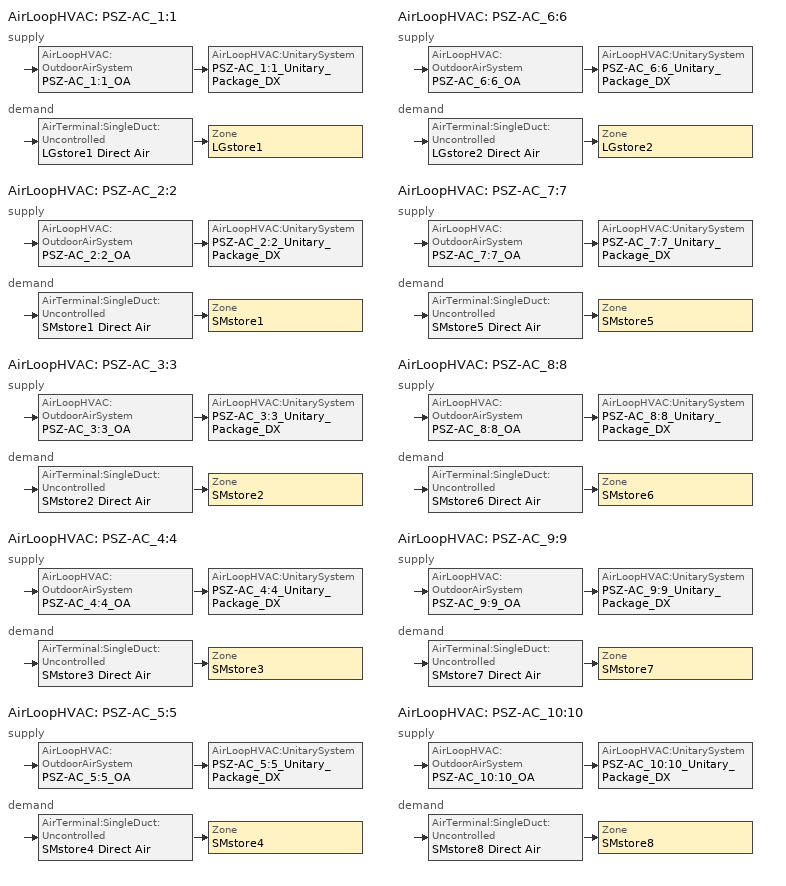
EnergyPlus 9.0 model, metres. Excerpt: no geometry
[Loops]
AirLoopHVAC 'PSZ-AC_1:1'
 supply: AirLoopHVAC:OutdoorAirSystem 'PSZ-AC_1:1_OA' > AirLoopHVAC:UnitarySystem 'PSZ-AC_1:1_Unitary_Package_DX'
 demand: AirTerminal:SingleDuct:Uncontrolled 'LGstore1 Direct Air' > Zone 'LGstore1'
AirLoopHVAC 'PSZ-AC_2:2'
 supply: AirLoopHVAC:OutdoorAirSystem 'PSZ-AC_2:2_OA' > AirLoopHVAC:UnitarySystem 'PSZ-AC_2:2_Unitary_Package_DX'
 demand: AirTerminal:SingleDuct:Uncontrolled 'SMstore1 Direct Air' > Zone 'SMstore1'
AirLoopHVAC 'PSZ-AC_3:3'
 supply: AirLoopHVAC:OutdoorAirSystem 'PSZ-AC_3:3_OA' > AirLoopHVAC:UnitarySystem 'PSZ-AC_3:3_Unitary_Package_DX'
 demand: AirTerminal:SingleDuct:Uncontrolled 'SMstore2 Direct Air' > Zone 'SMstore2'
AirLoopHVAC 'PSZ-AC_4:4'
 supply: AirLoopHVAC:OutdoorAirSystem 'PSZ-AC_4:4_OA' > AirLoopHVAC:UnitarySystem 'PSZ-AC_4:4_Unitary_Package_DX'
 demand: AirTerminal:SingleDuct:Uncontrolled 'SMstore3 Direct Air' > Zone 'SMstore3'
AirLoopHVAC 'PSZ-AC_5:5'
 supply: AirLoopHVAC:OutdoorAirSystem 'PSZ-AC_5:5_OA' > AirLoopHVAC:UnitarySystem 'PSZ-AC_5:5_Unitary_Package_DX'
 demand: AirTerminal:SingleDuct:Uncontrolled 'SMstore4 Direct Air' > Zone 'SMstore4'
AirLoopHVAC 'PSZ-AC_6:6'
 supply: AirLoopHVAC:OutdoorAirSystem 'PSZ-AC_6:6_OA' > AirLoopHVAC:UnitarySystem 'PSZ-AC_6:6_Unitary_Package_DX'
 demand: AirTerminal:SingleDuct:Uncontrolled 'LGstore2 Direct Air' > Zone 'LGstore2'
AirLoopHVAC 'PSZ-AC_7:7'
 supply: AirLoopHVAC:OutdoorAirSystem 'PSZ-AC_7:7_OA' > AirLoopHVAC:UnitarySystem 'PSZ-AC_7:7_Unitary_Package_DX'
 demand: AirTerminal:SingleDuct:Uncontrolled 'SMstore5 Direct Air' > Zone 'SMstore5'
AirLoopHVAC 'PSZ-AC_8:8'
 supply: AirLoopHVAC:OutdoorAirSystem 'PSZ-AC_8:8_OA' > AirLoopHVAC:UnitarySystem 'PSZ-AC_8:8_Unitary_Package_DX'
 demand: AirTerminal:SingleDuct:Uncontrolled 'SMstore6 Direct Air' > Zone 'SMstore6'
AirLoopHVAC 'PSZ-AC_9:9'
 supply: AirLoopHVAC:OutdoorAirSystem 'PSZ-AC_9:9_OA' > AirLoopHVAC:UnitarySystem 'PSZ-AC_9:9_Unitary_Package_DX'
 demand: AirTerminal:SingleDuct:Uncontrolled 'SMstore7 Direct Air' > Zone 'SMstore7'
AirLoopHVAC 'PSZ-AC_10:10'
 supply: AirLoopHVAC:OutdoorAirSystem 'PSZ-AC_10:10_OA' > AirLoopHVAC:UnitarySystem 'PSZ-AC_10:10_Unitary_Package_DX'
 demand: AirTerminal:SingleDuct:Uncontrolled 'SMstore8 Direct Air' > Zone 'SMstore8'
[Sizing:Zone] Zone Cooling Design Supply Air Temperature Input Method=SupplyAirTemperature; Zone Cooling Design Supply Air Temperature {C}=12.8; Zone Heating Design Supply Air Temperature Input Method=SupplyAirTemperature; Zone Heating Design Supply Air Temperature {C}=40; Zone Cooling Design Supply Air Humidity Ratio {kgWater/kgDryAir}=0.0085; Zone Heating Design Supply Air Humidity Ratio {kgWater/kgDryAir}=0.008; Cooling Design Air Flow Method=DesignDay; Cooling Design Air Flow Rate {m3/s}=0; Cooling Minimum Air Flow {m3/s}=0; Cooling Minimum Air Flow Fraction=0; Heating Design Air Flow Method=DesignDay; Heating Design Air Flow Rate {m3/s}=0
Name | Design Specification Outdoor Air Object
LGstore1 | SZ DSOA LGstore1
SMstore1 | SZ DSOA SMstore1
SMstore2 | SZ DSOA SMstore2
SMstore3 | SZ DSOA SMstore3
SMstore4 | SZ DSOA SMstore4
LGstore2 | SZ DSOA LGstore2
SMstore5 | SZ DSOA SMstore5
SMstore6 | SZ DSOA SMstore6
SMstore7 | SZ DSOA SMstore7
SMstore8 | SZ DSOA SMstore8
[DesignSpecification:OutdoorAir] Outdoor Air Method=Flow/Area; Outdoor Air Flow per Zone Floor Area {m3/s-m2}=0.00118103
SZ DSOA LGstore1; SZ DSOA SMstore1; SZ DSOA SMstore2; SZ DSOA SMstore3; SZ DSOA SMstore4; SZ DSOA LGstore2; SZ DSOA SMstore5; SZ DSOA SMstore6; SZ DSOA SMstore7; SZ DSOA SMstore8
[ZoneControl:Thermostat] Control Type Schedule=Dual Zone Control Type Sched
Name | Zone or ZoneList | Control 1
LGstore1 Thermostat | LGstore1 | LGstore1 DualSPSched
SMstore1 Thermostat | SMstore1 | SMstore1 DualSPSched
SMstore2 Thermostat | SMstore2 | SMstore2 DualSPSched
SMstore3 Thermostat | SMstore3 | SMstore3 DualSPSched
SMstore4 Thermostat | SMstore4 | SMstore4 DualSPSched
LGstore2 Thermostat | LGstore2 | LGstore2 DualSPSched
SMstore5 Thermostat | SMstore5 | SMstore5 DualSPSched
SMstore6 Thermostat | SMstore6 | SMstore6 DualSPSched
SMstore7 Thermostat | SMstore7 | SMstore7 DualSPSched
SMstore8 Thermostat | SMstore8 | SMstore8 DualSPSched
[ThermostatSetpoint:DualSetpoint]
Name | Heating Setpoint Temperature Schedule | Cooling Setpoint Temperature Schedule
LGstore1 DualSPSched; SMstore1 DualSPSched | Type1_HTGSETP_SCH_NO_OPTIMUM | Type1_CLGSETP_SCH_NO_OPTIMUM
SMstore2 DualSPSched; SMstore3 DualSPSched; SMstore4 DualSPSched | Type2_HTGSETP_SCH_NO_OPTIMUM | Type2_CLGSETP_SCH_NO_OPTIMUM
LGstore2 DualSPSched; SMstore5 DualSPSched; SMstore6 DualSPSched; SMstore7 DualSPSched; SMstore8 DualSPSched | Type3_HTGSETP_SCH_NO_OPTIMUM | Type3_CLGSETP_SCH_NO_OPTIMUM
[Zone equipment]
LGstore1: LGstore1 Direct Air
SMstore1: SMstore1 Direct Air
SMstore2: SMstore2 Direct Air
SMstore3: SMstore3 Direct Air
SMstore4: SMstore4 Direct Air
LGstore2: LGstore2 Direct Air
SMstore5: SMstore5 Direct Air
SMstore6: SMstore6 Direct Air
SMstore7: SMstore7 Direct Air
SMstore8: SMstore8 Direct Air
[AirTerminal:SingleDuct:Uncontrolled] Availability Schedule=ALWAYS_ON; Maximum Air Flow Rate {m3/s}=AUTOSIZE
LGstore1 Direct Air; SMstore1 Direct Air; SMstore2 Direct Air; SMstore3 Direct Air; SMstore4 Direct Air; LGstore2 Direct Air; SMstore5 Direct Air; SMstore6 Direct Air; SMstore7 Direct Air; SMstore8 Direct Air
[SetpointManager:SingleZone:Heating] Control Variable=Temperature; Minimum Supply Air Temperature=10
Name | Maximum Supply Air Temperature | Control Zone | Setpoint Node or NodeList
SupAirTemp MngrLGstore1 - Htg | 48.88 | LGstore1 | PSZ-AC_1:1_Unitary_PackageCoolCoil air inlet
SupAirTemp MngrSMstore1 - Htg | 48.89 | SMstore1 | PSZ-AC_2:2_Unitary_PackageCoolCoil air inlet
SupAirTemp MngrSMstore2 - Htg | 48.89 | SMstore2 | PSZ-AC_3:3_Unitary_PackageCoolCoil air inlet
SupAirTemp MngrSMstore3 - Htg | 48.89 | SMstore3 | PSZ-AC_4:4_Unitary_PackageCoolCoil air inlet
SupAirTemp MngrSMstore4 - Htg | 48.89 | SMstore4 | PSZ-AC_5:5_Unitary_PackageCoolCoil air inlet
SupAirTemp MngrLGstore2 - Htg | 48.89 | LGstore2 | PSZ-AC_6:6_Unitary_PackageCoolCoil air inlet
SupAirTemp MngrSMstore5 - Htg | 48.89 | SMstore5 | PSZ-AC_7:7_Unitary_PackageCoolCoil air inlet
SupAirTemp MngrSMstore6 - Htg | 48.89 | SMstore6 | PSZ-AC_8:8_Unitary_PackageCoolCoil air inlet
SupAirTemp MngrSMstore7 - Htg | 48.89 | SMstore7 | PSZ-AC_9:9_Unitary_PackageCoolCoil air inlet
SupAirTemp MngrSMstore8 - Htg | 48.89 | SMstore8 | PSZ-AC_10:10_Unitary_PackageCoolCoil air inlet
[SetpointManager:SingleZone:Cooling] Control Variable=Temperature; Minimum Supply Air Temperature=10
Name | Maximum Supply Air Temperature | Control Zone | Setpoint Node or NodeList
SupAirTemp MngrLGstore1 - Clg | 48.88 | LGstore1 | PSZ-AC_1:1 Supply Equipment Outlet Node
SupAirTemp MngrSMstore1 - Clg | 48.89 | SMstore1 | PSZ-AC_2:2 Supply Equipment Outlet Node
SupAirTemp MngrSMstore2 - Clg | 48.89 | SMstore2 | PSZ-AC_3:3 Supply Equipment Outlet Node
SupAirTemp MngrSMstore3 - Clg | 48.89 | SMstore3 | PSZ-AC_4:4 Supply Equipment Outlet Node
SupAirTemp MngrSMstore4 - Clg | 48.89 | SMstore4 | PSZ-AC_5:5 Supply Equipment Outlet Node
SupAirTemp MngrLGstore2 - Clg | 48.89 | LGstore2 | PSZ-AC_6:6 Supply Equipment Outlet Node
SupAirTemp MngrSMstore5 - Clg | 48.89 | SMstore5 | PSZ-AC_7:7 Supply Equipment Outlet Node
SupAirTemp MngrSMstore6 - Clg | 48.89 | SMstore6 | PSZ-AC_8:8 Supply Equipment Outlet Node
SupAirTemp MngrSMstore7 - Clg | 48.89 | SMstore7 | PSZ-AC_9:9 Supply Equipment Outlet Node
SupAirTemp MngrSMstore8 - Clg | 48.89 | SMstore8 | PSZ-AC_10:10 Supply Equipment Outlet Node
[AirLoopHVAC] Design Supply Air Flow Rate {m3/s}=AUTOSIZE
PSZ-AC_1:1; PSZ-AC_2:2; PSZ-AC_3:3; PSZ-AC_4:4; PSZ-AC_5:5; PSZ-AC_6:6; PSZ-AC_7:7; PSZ-AC_8:8; PSZ-AC_9:9; PSZ-AC_10:10
[Sizing:System] Type of Load to Size On=Sensible; Design Outdoor Air Flow Rate {m3/s}=AUTOSIZE; Central Heating Maximum System Air Flow Ratio=1; Preheat Design Temperature {C}=7; Preheat Design Humidity Ratio {kgWater/kgDryAir}=0.008; Precool Design Temperature {C}=12.8; Precool Design Humidity Ratio {kgWater/kgDryAir}=0.008; Central Cooling Design Supply Air Temperature {C}=12.8; Central Heating Design Supply Air Temperature {C}=40; 100% Outdoor Air in Cooling=No; 100% Outdoor Air in Heating=No; Central Cooling Design Supply Air Humidity Ratio {kgWater/kgDryAir}=0.0085; Central Heating Design Supply Air Humidity Ratio {kgWater/kgDryAir}=0.008; Cooling Supply Air Flow Rate Method=DesignDay; Cooling Supply Air Flow Rate {m3/s}=0; Heating Supply Air Flow Rate Method=DesignDay; Heating Supply Air Flow Rate {m3/s}=0; System Outdoor Air Method=ZoneSum; Zone Maximum Outdoor Air Fraction=1; Cooling Design Capacity Method=CoolingDesignCapacity; Cooling Design Capacity {W}=autosize; Heating Design Capacity Method=HeatingDesignCapacity; Heating Design Capacity {W}=autosize; Central Cooling Capacity Control Method=OnOff
Name | Sizing Option | Type of Zone Sum to Use
PSZ-AC_1:1 | Coincident
PSZ-AC_2:2; PSZ-AC_3:3; PSZ-AC_4:4; PSZ-AC_5:5; PSZ-AC_6:6; PSZ-AC_7:7; PSZ-AC_8:8; PSZ-AC_9:9; PSZ-AC_10:10 |  | Coincident
[SetpointManager:MixedAir] Control Variable=Temperature
Name | Setpoint Node or NodeList
PSZ-AC_1:1_OAMixed Air Temp Manager | PSZ-AC_1:1_OA-PSZ-AC_1:1_Unitary_PackageNode
PSZ-AC_2:2_OAMixed Air Temp Manager | PSZ-AC_2:2_OA-PSZ-AC_2:2_Unitary_PackageNode
PSZ-AC_3:3_OAMixed Air Temp Manager | PSZ-AC_3:3_OA-PSZ-AC_3:3_Unitary_PackageNode
PSZ-AC_4:4_OAMixed Air Temp Manager | PSZ-AC_4:4_OA-PSZ-AC_4:4_Unitary_PackageNode
PSZ-AC_5:5_OAMixed Air Temp Manager | PSZ-AC_5:5_OA-PSZ-AC_5:5_Unitary_PackageNode
PSZ-AC_6:6_OAMixed Air Temp Manager | PSZ-AC_6:6_OA-PSZ-AC_6:6_Unitary_PackageNode
PSZ-AC_7:7_OAMixed Air Temp Manager | PSZ-AC_7:7_OA-PSZ-AC_7:7_Unitary_PackageNode
PSZ-AC_8:8_OAMixed Air Temp Manager | PSZ-AC_8:8_OA-PSZ-AC_8:8_Unitary_PackageNode
PSZ-AC_9:9_OAMixed Air Temp Manager | PSZ-AC_9:9_OA-PSZ-AC_9:9_Unitary_PackageNode
PSZ-AC_10:10_OAMixed Air Temp Manager | PSZ-AC_10:10_OA-PSZ-AC_10:10_Unitary_PackageNode
[Controller:OutdoorAir] Minimum Outdoor Air Flow Rate {m3/s}=AUTOSIZE; Maximum Outdoor Air Flow Rate {m3/s}=AUTOSIZE; Economizer Control Type=DifferentialEnthalpy; Economizer Control Action Type=ModulateFlow; Economizer Maximum Limit Dry-Bulb Temperature {C}=28; Economizer Maximum Limit Enthalpy {J/kg}=64000; Economizer Minimum Limit Dry-Bulb Temperature {C}=0; Lockout Type=LockoutWithHeating; Minimum Limit Type=FixedMinimum; Maximum Fraction of Outdoor Air Schedule=SZ_system_OA_Max_Frac_SCH
Name | Minimum Outdoor Air Schedule
PSZ-AC_1:1_OA_Controller; PSZ-AC_2:2_OA_Controller | Type1_MinOA_MotorizedDamper_SCH
PSZ-AC_3:3_OA_Controller; PSZ-AC_4:4_OA_Controller; PSZ-AC_5:5_OA_Controller | Type2_MinOA_MotorizedDamper_SCH
PSZ-AC_6:6_OA_Controller; PSZ-AC_7:7_OA_Controller; PSZ-AC_8:8_OA_Controller; PSZ-AC_9:9_OA_Controller; PSZ-AC_10:10_OA_Controller | Type3_MinOA_MotorizedDamper_SCH
[AirLoopHVAC:UnitarySystem] Control Type=Load; Dehumidification Control Type=None; Availability Schedule=ALWAYS_ON; Fan Placement=BlowThrough; DX Heating Coil Sizing Ratio=1; Use DOAS DX Cooling Coil=No; Minimum Supply Air Temperature {C}=2; Latent Load Control=SensibleOnlyLoadControl; Cooling Supply Air Flow Rate Method=SupplyAirFlowRate; Cooling Supply Air Flow Rate {m3/s}=AUTOSIZE; Heating Supply Air Flow Rate Method=SupplyAirFlowRate; Heating Supply Air Flow Rate {m3/s}=AUTOSIZE; No Load Supply Air Flow Rate Method=SupplyAirFlowRate; No Load Supply Air Flow Rate {m3/s}=AUTOSIZE; Maximum Supply Air Temperature {C}=AUTOSIZE
Name | Controlling Zone or Thermostat Location | Supply Fan | Supply Air Fan Operating Mode Schedule | Heating Coil | Cooling Coil | Design Specification Multispeed Object
PSZ-AC_1:1_Unitary_Package_DX | LGstore1 | PSZ-AC_1:1_addAQ_Unitary_Package_fan | Type1_FAN_SCH | PSZ-AC_1:1_Unitary_Package_HeatCoil | PSZ-AC_1:1_Unitary_Package_CoolCoil | PSZ-AC_1:1_Unitary_Package_DX_Perf
PSZ-AC_2:2_Unitary_Package_DX | SMstore1 | PSZ-AC_2:2_addAQ_Unitary_Package_fan | Type2_FAN_SCH | PSZ-AC_2:2_Unitary_Package_HeatCoil | PSZ-AC_2:2_Unitary_Package_CoolCoil | PSZ-AC_2:2_Unitary_Package_DX_Perf
PSZ-AC_3:3_Unitary_Package_DX | SMstore2 | PSZ-AC_3:3_addAQ_Unitary_Package_fan | Type2_FAN_SCH | PSZ-AC_3:3_Unitary_Package_HeatCoil | PSZ-AC_3:3_Unitary_Package_CoolCoil | PSZ-AC_3:3_Unitary_Package_DX_Perf
PSZ-AC_4:4_Unitary_Package_DX | SMstore3 | PSZ-AC_4:4_addAQ_Unitary_Package_fan | Type2_FAN_SCH | PSZ-AC_4:4_Unitary_Package_HeatCoil | PSZ-AC_4:4_Unitary_Package_CoolCoil | PSZ-AC_4:4_Unitary_Package_DX_Perf
PSZ-AC_5:5_Unitary_Package_DX | SMstore4 | PSZ-AC_5:5_addAQ_Unitary_Package_fan | Type2_FAN_SCH | PSZ-AC_5:5_Unitary_Package_HeatCoil | PSZ-AC_5:5_Unitary_Package_CoolCoil | PSZ-AC_5:5_Unitary_Package_DX_Perf
PSZ-AC_6:6_Unitary_Package_DX | LGstore2 | PSZ-AC_6:6_addAQ_Unitary_Package_fan | Type3_FAN_SCH | PSZ-AC_6:6_Unitary_Package_HeatCoil | PSZ-AC_6:6_Unitary_Package_CoolCoil | PSZ-AC_6:6_Unitary_Package_DX_Perf
PSZ-AC_7:7_Unitary_Package_DX | SMstore5 | PSZ-AC_7:7_addAQ_Unitary_Package_fan | Type3_FAN_SCH | PSZ-AC_7:7_Unitary_Package_HeatCoil | PSZ-AC_7:7_Unitary_Package_CoolCoil | PSZ-AC_7:7_Unitary_Package_DX_Perf
PSZ-AC_8:8_Unitary_Package_DX | SMstore6 | PSZ-AC_8:8_addAQ_Unitary_Package_fan | Type3_FAN_SCH | PSZ-AC_8:8_Unitary_Package_HeatCoil | PSZ-AC_8:8_Unitary_Package_CoolCoil | PSZ-AC_8:8_Unitary_Package_DX_Perf
PSZ-AC_9:9_Unitary_Package_DX | SMstore7 | PSZ-AC_9:9_addAQ_Unitary_Package_fan | Type3_FAN_SCH | PSZ-AC_9:9_Unitary_Package_HeatCoil | PSZ-AC_9:9_Unitary_Package_CoolCoil | PSZ-AC_9:9_Unitary_Package_DX_Perf
PSZ-AC_10:10_Unitary_Package_DX | SMstore8 | PSZ-AC_10:10_addAQ_Unitary_Package_fan | Type3_FAN_SCH | PSZ-AC_10:10_Unitary_Package_HeatCoil | PSZ-AC_10:10_Unitary_Package_CoolCoil | PSZ-AC_10:10_Unitary_Package_DX_Perf
[UnitarySystemPerformance:Multispeed]
PSZ-AC_1:1_Unitary_Package_DX_Perf; PSZ-AC_2:2_Unitary_Package_DX_Perf; PSZ-AC_3:3_Unitary_Package_DX_Perf; PSZ-AC_4:4_Unitary_Package_DX_Perf; PSZ-AC_5:5_Unitary_Package_DX_Perf; PSZ-AC_6:6_Unitary_Package_DX_Perf; PSZ-AC_7:7_Unitary_Package_DX_Perf; PSZ-AC_10:10_Unitary_Package_DX_Perf: 2, 2, No, 0.66, 1, 0.66, 1, 1
PSZ-AC_8:8_Unitary_Package_DX_Perf; PSZ-AC_9:9_Unitary_Package_DX_Perf: 2, 2, No, 1, 1, 1, 1, 1
[Fan:SystemModel]
PSZ-AC_1:1_addAQ_Unitary_Package_fan: Type1_FAN_SCH, AUTOSIZE, Discrete, 1, 622.5, 0.895, 1, AUTOSIZE, TotalEfficiencyAndPressure, 0.58175, 622.5, 1, 2, 0.66, 0.4, 1, 1
PSZ-AC_2:2_addAQ_Unitary_Package_fan: Type1_FAN_SCH, AUTOSIZE, Discrete, 1, 622.5, 0.865, 1, AUTOSIZE, TotalEfficiencyAndPressure, 0.56225, 622.5, 2, 0.66, 0.4, 1, 1
PSZ-AC_3:3_addAQ_Unitary_Package_fan; PSZ-AC_4:4_addAQ_Unitary_Package_fan; PSZ-AC_5:5_addAQ_Unitary_Package_fan: Type2_FAN_SCH, AUTOSIZE, Discrete, 1, 622.5, 0.865, 1, AUTOSIZE, TotalEfficiencyAndPressure, 0.56225, 622.5, 2, 0.66, 0.4, 1, 1
PSZ-AC_6:6_addAQ_Unitary_Package_fan: Type3_FAN_SCH, AUTOSIZE, Discrete, 1, 622.5, 0.895, 1, AUTOSIZE, TotalEfficiencyAndPressure, 0.58175, 622.5, 2, 0.66, 0.4, 1, 1
PSZ-AC_7:7_addAQ_Unitary_Package_fan; PSZ-AC_10:10_addAQ_Unitary_Package_fan: Type3_FAN_SCH, AUTOSIZE, Discrete, 1, 622.5, 0.865, 1, AUTOSIZE, TotalEfficiencyAndPressure, 0.56225, 622.5, 2, 0.66, 0.4, 1, 1
PSZ-AC_8:8_addAQ_Unitary_Package_fan; PSZ-AC_9:9_addAQ_Unitary_Package_fan: Type3_FAN_SCH, AUTOSIZE, Discrete, 1, 622.5, 0.865, 1, AUTOSIZE, TotalEfficiencyAndPressure, 0.56225, 622.5, 1, 1, 1
[Coil:Heating:Fuel] Availability Schedule=ALWAYS_ON; Fuel Type=NaturalGas; Burner Efficiency=0.81; Nominal Capacity {W}=AUTOSIZE
PSZ-AC_1:1_Unitary_Package_HeatCoil; PSZ-AC_2:2_Unitary_Package_HeatCoil; PSZ-AC_3:3_Unitary_Package_HeatCoil; PSZ-AC_4:4_Unitary_Package_HeatCoil; PSZ-AC_5:5_Unitary_Package_HeatCoil; PSZ-AC_6:6_Unitary_Package_HeatCoil; PSZ-AC_7:7_Unitary_Package_HeatCoil; PSZ-AC_8:8_Unitary_Package_HeatCoil; PSZ-AC_9:9_Unitary_Package_HeatCoil; PSZ-AC_10:10_Unitary_Package_HeatCoil
[Coil:Cooling:DX:MultiSpeed] Availability Schedule=ALWAYS_ON; Condenser Type=AirCooled; Apply Part Load Fraction to Speeds Greater than 1=No; Apply Latent Degradation to Speeds Greater than 1=No; Maximum Outdoor Dry-Bulb Temperature for Crankcase Heater Operation {C}=10; Basin Heater Setpoint Temperature {C}=2; Fuel Type=Electricity; Number of Speeds=2; Speed 1 Rated Evaporator Fan Power Per Volume Flow Rate {W/(m3/s)}=0; Speed 1 Total Cooling Capacity Function of Temperature Curve=PSZ-AC_Unitary_PackagecoolCapFT; Speed 1 Total Cooling Capacity Function of Flow Fraction Curve=PSZ-AC_Unitary_PackagecoolFFF; Speed 1 Energy Input Ratio Function of Temperature Curve=PSZ-AC_Unitary_PackagecoolEIRFT; Speed 1 Energy Input Ratio Function of Flow Fraction Curve=PSZ-AC_Unitary_PackagecoolEIRFFF; Speed 1 Part Load Fraction Correlation Curve=PSZ-AC_Unitary_PackagecoolPLR; Speed 1 Rated Waste Heat Fraction of Power Input=0.2; Speed 1 Evaporative Condenser Effectiveness=0.9; Speed 2 Rated Evaporator Fan Power Per Volume Flow Rate {W/(m3/s)}=0; Speed 2 Total Cooling Capacity Function of Temperature Curve=PSZ-AC_Unitary_PackagecoolCapFT; Speed 2 Total Cooling Capacity Function of Flow Fraction Curve=PSZ-AC_Unitary_PackagecoolFFF; Speed 2 Energy Input Ratio Function of Temperature Curve=PSZ-AC_Unitary_PackagecoolEIRFT; Speed 2 Energy Input Ratio Function of Flow Fraction Curve=PSZ-AC_Unitary_PackagecoolEIRFFF; Speed 2 Part Load Fraction Correlation Curve=PSZ-AC_Unitary_PackagecoolPLR; Speed 2 Rated Waste Heat Fraction of Power Input=0.2; Speed 2 Evaporative Condenser Effectiveness=0.9
Name | Speed 1 Gross Rated Total Cooling Capacity {W} | Speed 1 Gross Rated Sensible Heat Ratio | Speed 1 Gross Rated Cooling COP {W/W} | Speed 1 Rated Air Flow Rate {m3/s} | Speed 2 Gross Rated Total Cooling Capacity {W} | Speed 2 Gross Rated Sensible Heat Ratio | Speed 2 Gross Rated Cooling COP {W/W} | Speed 2 Rated Air Flow Rate {m3/s}
PSZ-AC_1:1_Unitary_Package_CoolCoil | 18934.83 | 0.69146 | 3.79883 | 1.08047 | 37869.66 | 0.69146 | 3.79883 | 1.6207
PSZ-AC_2:2_Unitary_Package_CoolCoil | 10349.45 | 0.69728 | 3.79883 | 0.60376 | 20698.9 | 0.69728 | 3.79883 | 0.90564
PSZ-AC_3:3_Unitary_Package_CoolCoil | 10540.1 | 0.72947 | 3.79883 | 0.689207 | 21080.29 | 0.72947 | 3.79883 | 1.03381
PSZ-AC_4:4_Unitary_Package_CoolCoil | 10466.55 | 0.72988 | 3.79883 | 0.68534 | 20933.1 | 0.72988 | 3.79883 | 1.02801
PSZ-AC_5:5_Unitary_Package_CoolCoil | 10474.9 | 0.72835 | 3.79883 | 0.682367 | 20949.71 | 0.72835 | 3.79883 | 1.02355
PSZ-AC_6:6_Unitary_Package_CoolCoil | 18136.13 | 0.68808 | 3.79883 | 1.02147 | 36272.26 | 0.68808 | 3.79883 | 1.53221
PSZ-AC_7:7_Unitary_Package_CoolCoil | 9555.325 | 0.68924 | 3.79883 | 0.540607 | 19110.65 | 0.68924 | 3.79883 | 0.81091
PSZ-AC_8:8_Unitary_Package_CoolCoil | 9501.28 | 0.68815 | 4.11713 | 0.535273 | 19002.56 | 0.68815 | 4.11713 | 0.80291
PSZ-AC_9:9_Unitary_Package_CoolCoil | 9411.34 | 0.68759 | 4.11713 | 0.52906 | 18822.68 | 0.68759 | 4.11713 | 0.79359
PSZ-AC_10:10_Unitary_Package_CoolCoil | 9681.05 | 0.69236 | 3.79883 | 0.55434 | 19362.1 | 0.69236 | 3.79883 | 0.83151
[WaterHeater:Mixed] Tank Volume {m3}=0.1514; Setpoint Temperature Schedule=Hot Water Setpoint Temp Schedule; Deadband Temperature Difference {deltaC}=2; Maximum Temperature Limit {C}=82.2222; Heater Control Type=Cycle; Heater Maximum Capacity {W}=11722.84; Heater Minimum Capacity {W}=0; Heater Fuel Type=Electricity; Heater Thermal Efficiency=1; Off Cycle Parasitic Fuel Consumption Rate {W} (SWH Enhancement) August 31, 2012 Specify pipe loss for both Off and On cycle parasitic=173; Off Cycle Parasitic Fuel Type=Electricity; Off Cycle Parasitic Heat Fraction to Tank=0; On Cycle Parasitic Fuel Consumption Rate {W} (SWH Enhancement) August 2, 2012: change from blank to 72 btu/h (21.20 W)=173; Ambient Temperature Indicator=Zone; Off Cycle Loss Coefficient to Ambient Temperature {W/K}=1.20598; On Cycle Loss Coefficient to Ambient Temperature {W/K}=1.20598; Peak Use Flow Rate {m3/s}=1.89e-06
Name | Ambient Temperature Zone | Use Flow Rate Fraction Schedule
Gas Tank1 | LGstore1 | Type1_SWH_SCH
Gas Tank2 | SMstore1 | Type1_SWH_SCH
Gas Tank3 | SMstore2 | Type2_SWH_SCH
Gas Tank4 | SMstore3 | Type2_SWH_SCH
Gas Tank5 | LGstore2 | Type3_SWH_SCH
Gas Tank6 | SMstore5 | Type3_SWH_SCH
Gas Tank7 | SMstore6 | Type3_SWH_SCH
[EnergyManagementSystem:Sensor]
Name | Output:Variable or Output:Meter Index Key | Output:Variable or Output:Meter
LGSTORE1_LSr | LGSTORE1 | Zone Lights Electric Power
LGSTORE1_Occ_Sensor | LGSTORE1 | People Occupant Count
SMSTORE1_LSr | SMSTORE1 | Zone Lights Electric Power
SMSTORE1_Occ_Sensor | SMSTORE1 | People Occupant Count
SMSTORE2_LSr | SMSTORE2 | Zone Lights Electric Power
SMSTORE2_Occ_Sensor | SMSTORE2 | People Occupant Count
SMSTORE3_LSr | SMSTORE3 | Zone Lights Electric Power
SMSTORE3_Occ_Sensor | SMSTORE3 | People Occupant Count
SMSTORE4_LSr | SMSTORE4 | Zone Lights Electric Power
SMSTORE4_Occ_Sensor | SMSTORE4 | People Occupant Count
SMSTORE5_LSr | SMSTORE5 | Zone Lights Electric Power
SMSTORE5_Occ_Sensor | SMSTORE5 | People Occupant Count
SMSTORE6_LSr | SMSTORE6 | Zone Lights Electric Power
SMSTORE6_Occ_Sensor | SMSTORE6 | People Occupant Count
SMSTORE7_LSr | SMSTORE7 | Zone Lights Electric Power
SMSTORE7_Occ_Sensor | SMSTORE7 | People Occupant Count
SMSTORE8_LSr | SMSTORE8 | Zone Lights Electric Power
SMSTORE8_Occ_Sensor | SMSTORE8 | People Occupant Count
LGSTORE2_LSr | LGSTORE2 | Zone Lights Electric Power
LGSTORE2_Occ_Sensor | LGSTORE2 | People Occupant Count
[EnergyManagementSystem:InternalVariable] Internal Data Type=Zone Floor Area
Name | Internal Data Index Key
LGSTORE1_Area | LGSTORE1
SMSTORE1_Area | SMSTORE1
SMSTORE2_Area | SMSTORE2
SMSTORE3_Area | SMSTORE3
SMSTORE4_Area | SMSTORE4
SMSTORE5_Area | SMSTORE5
SMSTORE6_Area | SMSTORE6
SMSTORE7_Area | SMSTORE7
SMSTORE8_Area | SMSTORE8
LGSTORE2_Area | LGSTORE2
[Schedule:Compact]
Type1_HTGSETP_SCH_NO_OPTIMUM: Through: 12/31, For: WinterDesignDay, Until: 01:00, 21.11, Until: 08:00, 15.56, Until: 09:00, 18.33, Until: 23:00, 21.11, Until: 24:00, 21.11, For: Monday Tuesday Wednesday Thursday, Until: 01:00, 21.11, Until: 08:00, 15.56, Until: 09:00, 21.11, Until: 23:00, 21.11, Until: 24:00, 21.11, For SummerDesignDay, Until: 24:00, 15.56, For: Friday Saturday, Until: 08:00, 15.56, Until: 09:00, 21.11, Until: 23:00, 21.11, Until: 24:00, 21.11, For: Sunday Holidays AllOtherDays, Until:  8:00, 15.56, Until:  9:00, 21.11, Until: 23:00, 21.11, Until: 24:00, 21.11
Type2_HTGSETP_SCH_NO_OPTIMUM: Through: 12/31, For: WinterDesignDay, Until: 07:00, 15.56, Until: 08:00, 18.33, Until: 21:00, 21.11, Until: 24:00, 15.56, For: Weekdays, Until: 07:00, 15.56, Until: 08:00, 21.11, Until: 21:00, 21.11, Until: 24:00, 15.56, For SummerDesignDay, Until: 24:00, 15.56, For: Saturday, Until: 07:00, 15.56, Until: 08:00, 21.11, Until: 19:00, 21.11, Until: 24:00, 15.56, For: Sunday Holidays AllOtherDays, Until:  8:00, 15.56, Until:  9:00, 21.11, Until: 18:00, 21.11, Until: 24:00, 15.56
Type3_HTGSETP_SCH_NO_OPTIMUM: Through: 12/31, For: WinterDesignDay, Until: 08:00, 15.56, Until: 09:00, 18.33, Until: 21:00, 21.11, Until: 24:00, 15.56, For: Weekdays, Until: 08:00, 15.56, Until: 09:00, 21.11, Until: 21:00, 21.11, Until: 24:00, 15.56, For SummerDesignDay, Until: 24:00, 15.56, For: Saturday, Until: 08:00, 15.56, Until: 09:00, 21.11, Until: 19:00, 21.11, Until: 24:00, 15.56, For: Sunday Holidays AllOtherDays, Until:  9:00, 15.56, Until: 10:00, 21.11, Until: 18:00, 21.11, Until: 24:00, 15.56
Type1_CLGSETP_SCH_NO_OPTIMUM: Through: 12/31, For: SummerDesignDay, Until: 08:00, 29.44, Until: 09:00, 26.67, Until: 23:00, 23.89, Until: 24:00, 23.89, For: Monday Tuesday Wednesday Thursday, Until: 08:00, 29.44, Until: 09:00, 23.89, Until: 23:00, 23.89, Until: 24:00, 23.89, For WinterDesignDay, Until: 24:00, 29.44, For: Friday Saturday, Until: 01:00, 23.89, Until: 08:00, 29.44, Until: 09:00, 23.89, Until: 23:00, 23.89, Until: 24:00, 23.89, For: Sunday Holidays AllOtherDays, Until:  8:00, 29.44, Until:  8:00, 26.67, Until: 23:00, 23.89, Until: 24:00, 23.89
Type2_CLGSETP_SCH_NO_OPTIMUM: Through: 12/31, For: SummerDesignDay, Until: 07:00, 29.44, Until: 08:00, 26.67, Until: 20:00, 23.89, Until: 24:00, 29.44, For: Weekdays, Until: 07:00, 29.44, Until: 08:00, 23.89, Until: 20:00, 23.89, Until: 24:00, 29.44, For WinterDesignDay, Until: 24:00, 29.44, For: Saturday, Until: 07:00, 29.44, Until: 08:00, 23.89, Until: 18:00, 23.89, Until: 24:00, 29.44, For: Sunday Holidays AllOtherDays, Until:  8:00, 29.44, Until:  9:00, 23.89, Until: 17:00, 23.89, Until: 24:00, 29.44
Type3_CLGSETP_SCH_NO_OPTIMUM: Through: 12/31, For: SummerDesignDay, Until: 08:00, 29.44, Until: 09:00, 26.67, Until: 21:00, 23.89, Until: 24:00, 29.44, For: Weekdays, Until: 08:00, 29.44, Until: 09:00, 23.89, Until: 21:00, 23.89, Until: 24:00, 29.44, For WinterDesignDay, Until: 24:00, 29.44, For: Saturday, Until: 08:00, 29.44, Until: 09:00, 23.89, Until: 18:00, 23.89, Until: 24:00, 29.44, For: Sunday Holidays AllOtherDays, Until:  9:00, 29.44, Until: 10:00, 23.89, Until: 17:00, 23.89, Until: 24:00, 29.44
Type1_FAN_SCH: Through: 12/31, For: Monday Tuesday Wednesday Thursday SummerDesignDay, Until: 08:00, 0, Until: 23:00, 1, Until: 24:00, 1, For: Friday Saturday WinterDesignDay, Until: 01:00, 1, Until: 08:00, 0, Until: 22:00, 1, Until: 24:00, 1, For: Sunday Holidays AllOtherDays, Until: 08:00, 0, Until: 23:00, 1, Until: 24:00, 1
Type2_FAN_SCH: Through: 12/31, For: Weekdays SummerDesignDay, Until: 07:00, 0, Until: 21:00, 1, Until: 24:00, 0, For: Saturday WinterDesignDay, Until: 07:00, 0, Until: 19:00, 1, Until: 24:00, 0, For: Sunday Holidays AllOtherDays, Until: 08:00, 0, Until: 18:00, 1, Until: 24:00, 0
Type3_FAN_SCH; Type2_MinOA_MotorizedDamper_SCH: Through: 12/31, For: Weekdays SummerDesignDay, Until: 08:00, 0, Until: 21:00, 1, Until: 24:00, 0, For: Saturday WinterDesignDay, Until: 08:00, 0, Until: 19:00, 1, Until: 24:00, 0, For: Sunday Holidays AllOtherDays, Until: 09:00, 0, Until: 18:00, 1, Until: 24:00, 0
Type1_MinOA_MotorizedDamper_SCH: Through: 12/31, For: Monday Tuesday Wednesday Thursday SummerDesignDay, Until: 09:00, 0, Until: 23:00, 1, Until: 24:00, 1, For: Friday Saturday WinterDesignDay, Until: 01:00, 1, Until: 09:00, 0, Until: 22:00, 1, Until: 24:00, 1, For: Sunday Holidays AllOtherDays, Until: 09:00, 0, Until: 23:00, 1, Until: 24:00, 1
Type3_MinOA_MotorizedDamper_SCH: Through: 12/31, For: Weekdays SummerDesignDay, Until: 09:00, 0, Until: 21:00, 1, Until: 24:00, 0, For: Saturday WinterDesignDay, Until: 09:00, 0, Until: 19:00, 1, Until: 24:00, 0, For: Sunday Holidays AllOtherDays, Until: 10:00, 0, Until: 18:00, 1, Until: 24:00, 0
Type1_SWH_SCH: Through: 12/31, For: Monday Tuesday Wednesday Thursday SummerDesignDay, Until: 01:00, 0, Until: 03:00, 0, Until: 07:00, 0, Until: 09:00, 0.04, Until: 10:00, 0.15, Until: 11:00, 0.23, Until: 12:00, 0.32, Until: 13:00, 0.41, Until: 14:00, 0.62, Until: 15:00, 0.6, Until: 16:00, 0.55, Until: 17:00, 0.45, Until: 18:00, 0.5, Until: 19:00, 0.46, Until: 20:00, 0.47, Until: 21:00, 0.34, Until: 22:00, 0.33, Until: 23:00, 0.23, Until: 24:00, 0.13, For: Friday Saturday WinterDesignDay, Until: 01:00, 0.13, Until: 02:00, 0, Until: 03:00, 0, Until: 07:00, 0, Until: 08:00, 0, Until: 09:00, 0, Until: 10:00, 0.2, Until: 11:00, 0.23, Until: 12:00, 0.32, Until: 13:00, 0.41, Until: 14:00, 0.65, Until: 15:00, 0.6, Until: 16:00, 0.55, Until: 17:00, 0.45, Until: 18:00, 0.5, Until: 19:00, 0.46, Until: 20:00, 0.47, Until: 21:00, 0.34, Until: 22:00, 0.33, Until: 23:00, 0.23, Until: 24:00, 0.13, For: Sunday Holidays AllOtherDays, Until: 01:00, 0, Until: 03:00, 0, Until: 07:00, 0, Until: 08:00, 0, Until: 09:00, 0.1, Until: 10:00, 0.14, Until: 11:00, 0.29, Until: 12:00, 0.31, Until: 14:00, 0.36, Until: 15:00, 0.34, Until: 16:00, 0.35, Until: 17:00, 0.37, Until: 18:00, 0.34, Until: 19:00, 0.25, Until: 20:00, 0.27, Until: 21:00, 0.21, Until: 22:00, 0.16, Until: 23:00, 0.16, Until: 24:00, 0.1
Type2_SWH_SCH: Through: 12/31, For: Weekdays SummerDesignDay, Until: 01:00, 0, Until: 03:00, 0, Until: 08:00, 0, Until: 09:00, 0.15, Until: 10:00, 0.23, Until: 11:00, 0.32, Until: 12:00, 0.41, Until: 13:00, 0.57, Until: 14:00, 0.62, Until: 15:00, 0.61, Until: 16:00, 0.5, Until: 17:00, 0.45, Until: 18:00, 0.46, Until: 19:00, 0.47, Until: 20:00, 0.42, Until: 21:00, 0.34, Until: 22:00, 0, Until: 23:00, 0, Until: 24:00, 0, For: Saturday WinterDesignDay, Until: 01:00, 0, Until: 02:00, 0, Until: 03:00, 0, Until: 07:00, 0, Until: 08:00, 0, Until: 09:00, 0.2, Until: 10:00, 0.24, Until: 11:00, 0.27, Until: 12:00, 0.42, Until: 13:00, 0.54, Until: 14:00, 0.62, Until: 15:00, 0.6, Until: 16:00, 0.5, Until: 17:00, 0.48, Until: 18:00, 0.47, Until: 19:00, 0.34, Until: 20:00, 0, Until: 21:00, 0, Until: 22:00, 0, Until: 23:00, 0, Until: 24:00, 0, For: Sunday Holidays AllOtherDays, Until: 01:00, 0, Until: 03:00, 0, Until: 07:00, 0, Until: 08:00, 0, Until: 09:00, 0, Until: 10:00, 0.12, Until: 11:00, 0.14, Until: 12:00, 0.29, Until: 13:00, 0.33, Until: 14:00, 0.4, Until: 15:00, 0.36, Until: 16:00, 0.37, Until: 17:00, 0.35, Until: 18:00, 0.37, Until: 19:00, 0, Until: 21:00, 0, Until: 22:00, 0, Until: 23:00, 0, Until: 24:00, 0
Type3_SWH_SCH: Through: 12/31, For: Weekdays SummerDesignDay, Until: 01:00, 0, Until: 03:00, 0, Until: 07:00, 0, Until: 09:00, 0, Until: 10:00, 0.15, Until: 11:00, 0.25, Until: 12:00, 0.41, Until: 13:00, 0.57, Until: 14:00, 0.62, Until: 15:00, 0.61, Until: 16:00, 0.5, Until: 17:00, 0.45, Until: 18:00, 0.46, Until: 19:00, 0.47, Until: 20:00, 0.42, Until: 21:00, 0.34, Until: 22:00, 0, Until: 23:00, 0, Until: 24:00, 0, For: Saturday WinterDesignDay, Until: 01:00, 0, Until: 02:00, 0, Until: 03:00, 0, Until: 07:00, 0, Until: 08:00, 0, Until: 09:00, 0, Until: 10:00, 0.2, Until: 11:00, 0.27, Until: 12:00, 0.42, Until: 13:00, 0.54, Until: 14:00, 0.59, Until: 15:00, 0.6, Until: 16:00, 0.49, Until: 17:00, 0.48, Until: 18:00, 0.47, Until: 19:00, 0.46, Until: 20:00, 0, Until: 21:00, 0, Until: 22:00, 0, Until: 23:00, 0, Until: 24:00, 0, For: Sunday Holidays AllOtherDays, Until: 01:00, 0, Until: 03:00, 0, Until: 07:00, 0, Until: 08:00, 0, Until: 09:00, 0, Until: 10:00, 0, Until: 11:00, 0.12, Until: 12:00, 0.29, Until: 13:00, 0.31, Until: 15:00, 0.36, Until: 16:00, 0.34, Until: 17:00, 0.35, Until: 18:00, 0.37, Until: 19:00, 0, Until: 20:00, 0, Until: 22:00, 0, Until: 23:00, 0, Until: 24:00, 0
ALWAYS_ON: Through: 12/31, For: AllDays, Until: 24:00, 1
Dual Zone Control Type Sched: Through: 12/31, For: AllDays, Until: 24:00, 4
Hot Water Setpoint Temp Schedule: THROUGH: 12/31, FOR: AllDays, UNTIL: 24:00, 60
[Schedule:Constant]
SZ_system_OA_Max_Frac_SCH: Fraction, 0.75
[Curve:Biquadratic] Minimum Value of x=12.77778; Maximum Value of x=23.88889; Minimum Value of y=21.11111; Maximum Value of y=46.11111
Name | Coefficient1 Constant | Coefficient2 x | Coefficient3 x**2 | Coefficient4 y | Coefficient5 y**2 | Coefficient6 x*y
PSZ-AC_Unitary_PackagecoolCapFT | 0.766956 | 0.0107756 | -4.14703e-05 | 0.00134961 | -0.000261144 | 0.000457488
PSZ-AC_Unitary_PackagecoolEIRFT | 0.297145 | 0.0430933 | -0.000748766 | 0.00597727 | 0.000482112 | -0.000956448
[Curve:Quadratic]
Name | Coefficient1 Constant | Coefficient2 x | Coefficient3 x**2 | Minimum Value of x | Maximum Value of x
PSZ-AC_Unitary_PackagecoolFFF | 0.8 | 0.2 | 0 | 0.5 | 1.5
PSZ-AC_Unitary_PackagecoolEIRFFF | 1.156 | -0.1816 | 0.0256 | 0.5 | 1.5
PSZ-AC_Unitary_PackagecoolPLR | 0.75 | 0.25 | 0 | 0 | 1
